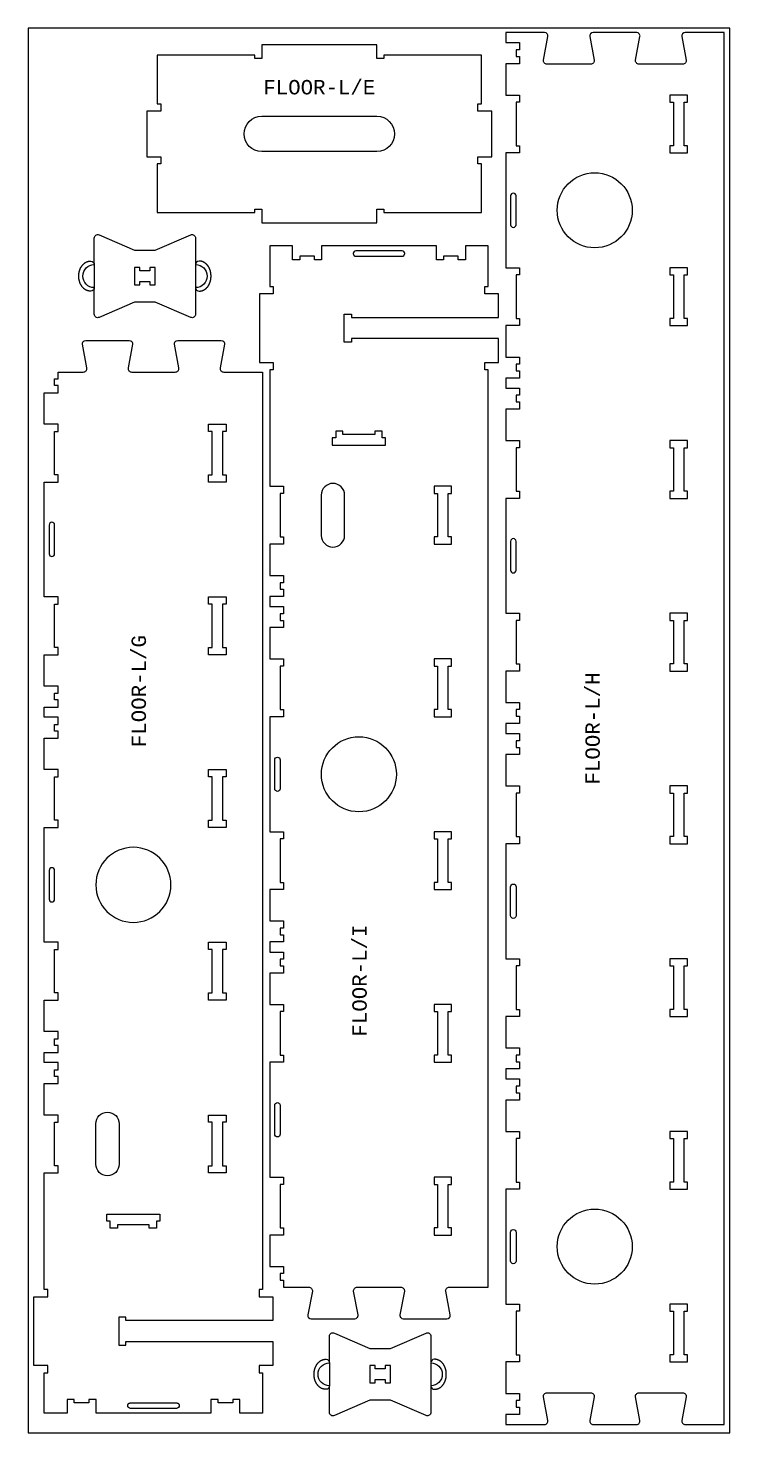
# Model space of a CAD drawing. Extents: x -30 to 12678, y 0 to 23683.
# Drawn here: x 3011 to 4231, y 1291 to 3731 of the extents above; entities that cross this region are included whole.
import ezdxf

# ---------------------------------------------------------------- set-up
doc = ezdxf.new("R2010")
doc.units = 0
for name, color, linetype in [('0_SHEET_SPRUCEPLY_2440X122', 1, 'CONTINUOUS'), ('1_ANYTOOL_1MMDEEP_LABELS_S', 2, 'CONTINUOUS'), ('3_ANYTOOL_CUTTHROUGH_INSID', 4, 'CONTINUOUS'), ('4_ANYTOOL_CUTTHROUGH_OUTSI', 5, 'CONTINUOUS'), ('5_ANYTOOL_HALF_MILL_9MM_IN', 3, 'CONTINUOUS')]:
    doc.layers.add(name, color=color, linetype=linetype)
doc.styles.add('MONOTXT_REGULAR', font='')
doc.styles.get('MONOTXT_REGULAR').set_extended_font_data('Monotxt')

msp = doc.modelspace()

# ---------------------------------------------------------------- linework, layer by layer
at = {"layer": '0_SHEET_SPRUCEPLY_2440X122'}
msp.add_lwpolyline([(3011.5, 1290.9), (4231.5, 1290.9), (4231.5, 3730.9), (3011.5, 3730.9)], close=True, dxfattribs=at)
at = {"layer": '3_ANYTOOL_CUTTHROUGH_INSID'}
for points in [[(4127.2, 3614.4), (4127.2, 3602.1), (4133.2, 3602.1), (4133.2, 3526.6), (4127.2, 3526.6), (4127.2, 3514.1), (4157.7, 3514.1), (4157.7, 3526.6), (4151.7, 3526.6), (4151.7, 3602.1), (4157.7, 3602.1), (4157.7, 3614.6), (4127.2, 3614.6)], [(3223.1, 3309.4), (3206, 3309.4), (3206, 3315.1), (3196.6, 3315.1), (3196.6, 3285.1), (3206, 3285.1), (3206, 3290.9), (3223.1, 3290.9), (3223.1, 3285.2), (3232.6, 3285.2), (3232.6, 3315.2), (3223.1, 3315.2)], [(4127.2, 3314.4), (4127.2, 3302.1), (4133.2, 3302.1), (4133.2, 3226.6), (4127.2, 3226.6), (4127.2, 3214.1), (4157.7, 3214.1), (4157.7, 3226.6), (4151.7, 3226.6), (4151.7, 3302.1), (4157.7, 3302.1), (4157.7, 3314.6), (4127.2, 3314.6)], [(3325.2, 3030.5), (3325.2, 3043), (3355.7, 3043), (3355.7, 3030.5), (3349.7, 3030.5), (3349.7, 2955), (3355.7, 2955), (3355.7, 2942.5), (3325.2, 2942.5), (3325.2, 2955), (3331.2, 2955), (3331.2, 3030.5)], [(3540.2, 3019.1), (3540.2, 3006.6), (3632.7, 3006.6), (3632.7, 3019.1), (3626.7, 3019.1), (3626.7, 3031.1), (3614.2, 3031.1), (3614.2, 3025.1), (3558.7, 3025.1), (3558.7, 3031.1), (3546.2, 3031.1), (3546.2, 3019.1)], [(4127.2, 3014.4), (4127.2, 3002.1), (4133.2, 3002.1), (4133.2, 2926.6), (4127.2, 2926.6), (4127.2, 2914.1), (4157.7, 2914.1), (4157.7, 2926.6), (4151.7, 2926.6), (4151.7, 3002.1), (4157.7, 3002.1), (4157.7, 3014.6), (4127.2, 3014.6)], [(3717.2, 2847.1), (3717.2, 2834.6), (3747.7, 2834.6), (3747.7, 2847.1), (3741.7, 2847.1), (3741.7, 2922.6), (3747.7, 2922.6), (3747.7, 2935.1), (3717.2, 2935.1), (3717.2, 2922.6), (3723.2, 2922.6), (3723.2, 2847.1)], [(3325.2, 2642.8), (3325.2, 2655), (3331.2, 2655), (3331.2, 2730.5), (3325.2, 2730.5), (3325.2, 2743), (3355.7, 2743), (3355.7, 2730.5), (3349.7, 2730.5), (3349.7, 2655), (3355.7, 2655), (3355.7, 2642.5), (3325.2, 2642.5)], [(4127.5, 2614.1), (4157.7, 2614.1), (4157.7, 2626.6), (4151.7, 2626.6), (4151.7, 2702.1), (4157.7, 2702.1), (4157.7, 2714.6), (4127.2, 2714.6), (4127.2, 2702.1), (4133.2, 2702.1), (4133.2, 2626.6), (4127.2, 2626.6), (4127.2, 2614.1)], [(3723.2, 2547.1), (3717.2, 2547.1), (3717.2, 2534.6), (3747.7, 2534.6), (3747.7, 2547.1), (3741.7, 2547.1), (3741.7, 2622.6), (3747.7, 2622.6), (3747.7, 2635.1), (3717.2, 2635.1), (3717.2, 2622.6), (3723.2, 2622.6)], [(3355.5, 2342.5), (3325.2, 2342.5), (3325.2, 2355), (3331.2, 2355), (3331.2, 2430.5), (3325.2, 2430.5), (3325.2, 2443), (3355.7, 2443), (3355.7, 2430.5), (3349.7, 2430.5), (3349.7, 2355), (3355.7, 2355), (3355.7, 2342.5)], [(4157.5, 2414.6), (4127.2, 2414.6), (4127.2, 2402.1), (4133.2, 2402.1), (4133.2, 2326.6), (4127.2, 2326.6), (4127.2, 2314.1), (4157.7, 2314.1), (4157.7, 2326.6), (4151.7, 2326.6), (4151.7, 2402.1), (4157.7, 2402.1), (4157.7, 2414.6)], [(3747.5, 2335.1), (3717.2, 2335.1), (3717.2, 2322.6), (3723.2, 2322.6), (3723.2, 2247.1), (3717.2, 2247.1), (3717.2, 2234.6), (3747.7, 2234.6), (3747.7, 2247.1), (3741.7, 2247.1), (3741.7, 2322.6), (3747.7, 2322.6), (3747.7, 2335.1)], [(3331.2, 2130.5), (3325.2, 2130.5), (3325.2, 2143), (3355.7, 2143), (3355.7, 2130.5), (3349.7, 2130.5), (3349.7, 2055), (3355.7, 2055), (3355.7, 2042.5), (3325.2, 2042.5), (3325.2, 2055), (3331.2, 2055)], [(4127.5, 2014.1), (4157.7, 2014.1), (4157.7, 2026.6), (4151.7, 2026.6), (4151.7, 2102.1), (4157.7, 2102.1), (4157.7, 2114.6), (4127.2, 2114.6), (4127.2, 2102.1), (4133.2, 2102.1), (4133.2, 2026.6), (4127.2, 2026.6), (4127.2, 2014.1)], [(3717.2, 2034.8), (3717.2, 2022.6), (3723.2, 2022.6), (3723.2, 1947.1), (3717.2, 1947.1), (3717.2, 1934.6), (3747.7, 1934.6), (3747.7, 1947.1), (3741.7, 1947.1), (3741.7, 2022.6), (3747.7, 2022.6), (3747.7, 2035.1), (3717.2, 2035.1)], [(3325.2, 1830.5), (3325.2, 1843), (3355.7, 1843), (3355.7, 1830.5), (3349.7, 1830.5), (3349.7, 1755), (3355.7, 1755), (3355.7, 1742.5), (3325.2, 1742.5), (3325.2, 1755), (3331.2, 1755), (3331.2, 1830.5)], [(4151.7, 1726.6), (4151.7, 1802.1), (4157.7, 1802.1), (4157.7, 1814.6), (4127.2, 1814.6), (4127.2, 1802.1), (4133.2, 1802.1), (4133.2, 1726.6), (4127.2, 1726.6), (4127.2, 1714.1), (4157.7, 1714.1), (4157.7, 1726.6)], [(3717.2, 1647.1), (3717.2, 1634.6), (3747.7, 1634.6), (3747.7, 1647.1), (3741.7, 1647.1), (3741.7, 1722.6), (3747.7, 1722.6), (3747.7, 1735.1), (3717.2, 1735.1), (3717.2, 1722.6), (3723.2, 1722.6), (3723.2, 1647.1)], [(3148.2, 1658.5), (3148.2, 1671), (3240.7, 1671), (3240.7, 1658.5), (3234.7, 1658.5), (3234.7, 1646.5), (3222.2, 1646.5), (3222.2, 1652.5), (3166.7, 1652.5), (3166.7, 1646.5), (3154.2, 1646.5), (3154.2, 1658.5)], [(4151.7, 1426.6), (4151.7, 1502.1), (4157.7, 1502.1), (4157.7, 1514.6), (4127.2, 1514.6), (4127.2, 1502.1), (4133.2, 1502.1), (4133.2, 1426.6), (4127.2, 1426.6), (4127.2, 1414.1), (4157.7, 1414.1), (4157.7, 1426.6)], [(3632.1, 1402.1), (3615, 1402), (3615, 1407.7), (3605.5, 1407.7), (3605.5, 1377.7), (3615, 1377.7), (3615, 1383.5), (3632.1, 1383.6), (3632.1, 1377.8), (3641.5, 1377.8), (3641.5, 1407.8), (3632.1, 1407.8)]]:
    msp.add_lwpolyline(points, close=True, dxfattribs=at)
for points in [[(3417.7, 3577.8), (3617.7, 3577.8, -1), (3617.7, 3516.5), (3417.7, 3516.5, -1)], [(3850.2, 3389.4, 1), (3859.7, 3389.4), (3859.7, 3439.4, 1), (3850.2, 3439.4)], [(3581.5, 3344.1, 0.414214), (3576.7, 3339.3), (3576.7, 3339.2), (3576.7, 3339.1), (3576.7, 3339), (3576.8, 3338.9), (3576.8, 3338.8), (3576.8, 3338.7), (3576.8, 3338.6), (3576.8, 3338.4), (3576.8, 3338.3), (3576.9, 3338.2), (3576.9, 3338.1), (3576.9, 3338), (3576.9, 3337.9), (3577, 3337.8), (3577, 3337.7), (3577.1, 3337.6), (3577.1, 3337.5), (3577.2, 3337.3), (3577.2, 3337.2), (3577.3, 3337.1), (3577.3, 3337), (3577.4, 3336.9), (3577.4, 3336.8), (3577.5, 3336.7), (3577.6, 3336.6), (3577.6, 3336.5), (3577.7, 3336.4), (3577.8, 3336.3), (3577.9, 3336.2), (3578, 3336.1), (3578, 3336), (3578.1, 3336), (3578.2, 3335.9), (3578.3, 3335.8), (3578.4, 3335.7), (3578.5, 3335.6), (3578.6, 3335.6), (3578.7, 3335.5), (3578.8, 3335.4), (3578.9, 3335.3), (3579, 3335.3), (3579.1, 3335.2), (3579.2, 3335.2), (3579.3, 3335.1), (3579.4, 3335), (3579.5, 3335), (3579.6, 3334.9), (3579.7, 3334.9), (3579.8, 3334.9), (3580, 3334.8), (3580.1, 3334.8), (3580.2, 3334.7), (3580.3, 3334.7), (3580.4, 3334.7), (3580.5, 3334.7), (3580.6, 3334.6), (3580.7, 3334.6), (3580.8, 3334.6), (3580.9, 3334.6), (3581.1, 3334.6), (3581.2, 3334.6), (3581.3, 3334.6), (3581.4, 3334.6), (3581.5, 3334.6), (3661.5, 3334.6), (3661.6, 3334.6), (3661.7, 3334.6), (3661.8, 3334.6), (3661.9, 3334.6), (3662, 3334.6), (3662.1, 3334.6), (3662.2, 3334.6), (3662.3, 3334.6), (3662.5, 3334.7), (3662.6, 3334.7), (3662.7, 3334.7), (3662.8, 3334.8), (3662.9, 3334.8), (3663, 3334.8), (3663.1, 3334.9), (3663.2, 3334.9), (3663.3, 3334.9), (3663.4, 3335), (3663.6, 3335), (3663.7, 3335.1), (3663.8, 3335.2), (3663.9, 3335.2), (3664, 3335.3), (3664.1, 3335.3), (3664.2, 3335.4), (3664.3, 3335.5), (3664.4, 3335.6), (3664.5, 3335.6), (3664.6, 3335.7), (3664.7, 3335.8), (3664.8, 3335.9), (3664.8, 3336), (3664.9, 3336), (3665, 3336.1), (3665.1, 3336.2), (3665.2, 3336.3), (3665.2, 3336.4), (3665.3, 3336.5), (3665.4, 3336.6), (3665.5, 3336.7), (3665.5, 3336.8), (3665.6, 3336.9), (3665.6, 3337), (3665.7, 3337.1), (3665.8, 3337.2), (3665.8, 3337.4), (3665.9, 3337.5), (3665.9, 3337.6), (3665.9, 3337.7), (3666, 3337.8), (3666, 3337.9), (3666, 3338), (3666.1, 3338.1), (3666.1, 3338.2), (3666.1, 3338.3), (3666.2, 3338.5), (3666.2, 3338.6), (3666.2, 3338.7), (3666.2, 3338.8), (3666.2, 3338.9), (3666.2, 3339), (3666.2, 3339.1), (3666.2, 3339.2), (3666.2, 3339.3, 0.414214), (3661.5, 3344.1)], [(3561.7, 2849.8), (3561.7, 2919.8, 1), (3521.2, 2919.8), (3521.2, 2849.8, 1)], [(3048.2, 2867.8), (3048.2, 2817.8, 1), (3057.7, 2817.8), (3057.7, 2867.8, 1)], [(3850.2, 2789.4, 1), (3859.7, 2789.4), (3859.7, 2839.4, 1), (3850.2, 2839.4)], [(3440.2, 2409.8), (3440.2, 2459.8, -1), (3449.7, 2459.8), (3449.7, 2409.8, -1)], [(3048.2, 2267.8), (3048.2, 2217.8, 1), (3057.7, 2217.8), (3057.7, 2267.8, 1)], [(3850.2, 2189.4), (3850.2, 2239.4, -1), (3859.7, 2239.4), (3859.7, 2189.4, -1)], [(3440.2, 1809.8), (3440.2, 1859.8, -1), (3449.7, 1859.8), (3449.7, 1809.8, -1)], [(3169.7, 1827.8), (3169.7, 1757.8, -1), (3129.2, 1757.8), (3129.2, 1827.8, -1)], [(3850.2, 1589.4), (3850.2, 1639.4, -1), (3859.7, 1639.4), (3859.7, 1589.4, -1)], [(3189.5, 1333.5, -0.414214), (3184.7, 1338.3), (3184.7, 1338.4), (3184.7, 1338.5), (3184.7, 1338.6), (3184.8, 1338.7), (3184.8, 1338.8), (3184.8, 1338.9), (3184.8, 1339), (3184.8, 1339.2), (3184.8, 1339.3), (3184.9, 1339.4), (3184.9, 1339.5), (3184.9, 1339.6), (3184.9, 1339.7), (3185, 1339.8), (3185, 1339.9), (3185.1, 1340), (3185.1, 1340.2), (3185.2, 1340.3), (3185.2, 1340.4), (3185.3, 1340.5), (3185.3, 1340.6), (3185.4, 1340.7), (3185.4, 1340.8), (3185.5, 1340.9), (3185.6, 1341), (3185.6, 1341.1), (3185.7, 1341.2), (3185.8, 1341.3), (3185.9, 1341.4), (3186, 1341.5), (3186, 1341.6), (3186.1, 1341.7), (3186.2, 1341.7), (3186.3, 1341.8), (3186.4, 1341.9), (3186.5, 1342), (3186.6, 1342.1), (3186.7, 1342.1), (3186.8, 1342.2), (3186.9, 1342.3), (3187, 1342.3), (3187.1, 1342.4), (3187.2, 1342.5), (3187.3, 1342.5), (3187.4, 1342.6), (3187.5, 1342.6), (3187.6, 1342.7), (3187.7, 1342.7), (3187.8, 1342.8), (3188, 1342.8), (3188.1, 1342.8), (3188.2, 1342.9), (3188.3, 1342.9), (3188.4, 1342.9), (3188.5, 1342.9), (3188.6, 1343), (3188.7, 1343), (3188.8, 1343), (3188.9, 1343), (3189.1, 1343), (3189.2, 1343), (3189.3, 1343), (3189.4, 1343), (3189.5, 1343), (3269.5, 1343), (3269.6, 1343), (3269.7, 1343), (3269.8, 1343), (3269.9, 1343), (3270, 1343), (3270.1, 1343), (3270.2, 1343), (3270.3, 1343), (3270.5, 1342.9), (3270.6, 1342.9), (3270.7, 1342.9), (3270.8, 1342.9), (3270.9, 1342.8), (3271, 1342.8), (3271.1, 1342.7), (3271.2, 1342.7), (3271.3, 1342.7), (3271.4, 1342.6), (3271.6, 1342.6), (3271.7, 1342.5), (3271.8, 1342.5), (3271.9, 1342.4), (3272, 1342.3), (3272.1, 1342.3), (3272.2, 1342.2), (3272.3, 1342.1), (3272.4, 1342.1), (3272.5, 1342), (3272.6, 1341.9), (3272.7, 1341.8), (3272.8, 1341.7), (3272.8, 1341.6), (3272.9, 1341.6), (3273, 1341.5), (3273.1, 1341.4), (3273.2, 1341.3), (3273.2, 1341.2), (3273.3, 1341.1), (3273.4, 1341), (3273.5, 1340.9), (3273.5, 1340.8), (3273.6, 1340.7), (3273.6, 1340.6), (3273.7, 1340.5), (3273.8, 1340.4), (3273.8, 1340.3), (3273.9, 1340.1), (3273.9, 1340), (3273.9, 1339.9), (3274, 1339.8), (3274, 1339.7), (3274, 1339.6), (3274.1, 1339.5), (3274.1, 1339.4), (3274.1, 1339.3), (3274.2, 1339.2), (3274.2, 1339), (3274.2, 1338.9), (3274.2, 1338.8), (3274.2, 1338.7), (3274.2, 1338.6), (3274.2, 1338.5), (3274.2, 1338.4), (3274.2, 1338.3, -0.414214), (3269.5, 1333.5)]]:
    msp.add_lwpolyline(points, format="xyb", close=True, dxfattribs=at)
for centre in [(3996.5, 3414.4), (3586.5, 2434.8), (3996.5, 1614.4)]:
    msp.add_circle(centre, 65.2, dxfattribs=at)
at = {"layer": '3_ANYTOOL_CUTTHROUGH_INSID', "extrusion": (0, 0, -1)}
msp.add_circle((-3194.5, 2242.8), 65.2, dxfattribs=at)
at = {"layer": '4_ANYTOOL_CUTTHROUGH_OUTSI'}
for points in [[(3909.4, 1305.6, 0.220464), (3913.8, 1307.7, 0.220352), (3915.1, 1312.3), (3907.4, 1353.3), (3907.4, 1353.4), (3907.4, 1353.4, -0.463455), (3913.6, 1360.6), (3989.4, 1360.6, -0.463455), (3995.6, 1353.4), (3995.6, 1353.3), (3995.6, 1353.3), (3987.9, 1312.3), (3987.9, 1312.3, 0.220352), (3989.2, 1307.7, 0.220464), (3993.6, 1305.6), (4069.4, 1305.6, 0.220464), (4073.8, 1307.7, 0.220352), (4075.1, 1312.3), (4067.4, 1353.3), (4067.4, 1353.4), (4067.4, 1353.4, -0.463455), (4073.6, 1360.6), (4149.4, 1360.6, -0.463455), (4155.6, 1353.4), (4155.6, 1353.3), (4155.6, 1353.3), (4147.9, 1312.3), (4147.9, 1312.3, 0.220352), (4149.2, 1307.7, 0.220464), (4153.6, 1305.6), (4221.2, 1305.6), (4221.2, 3723.1), (4153.6, 3723.1), (4153.6, 3723.1, 0.220464), (4149.2, 3721.1, 0.220352), (4147.9, 3716.4), (4155.6, 3675.4), (4155.6, 3675.4), (4155.6, 3675.4, -0.463455), (4149.4, 3668.1), (4073.6, 3668.1, -0.463455), (4067.4, 3675.4), (4067.4, 3675.4), (4067.4, 3675.4), (4075.1, 3716.4), (4075.1, 3716.4, 0.220352), (4073.8, 3721.1, 0.220464), (4069.4, 3723.1), (3993.6, 3723.1, 0.220464), (3989.2, 3721.1, 0.220352), (3987.9, 3716.4), (3995.6, 3675.4), (3995.6, 3675.4), (3995.6, 3675.4, -0.463455), (3989.4, 3668.1), (3913.6, 3668.1, -0.463455), (3907.4, 3675.4), (3907.4, 3675.4), (3907.4, 3675.4), (3915.1, 3716.4), (3915.1, 3716.4, 0.220352), (3913.8, 3721.1, 0.220464), (3909.4, 3723.1), (3841.7, 3723.1), (3841.7, 3705.6), (3865.7, 3705.6), (3865.7, 3693.1), (3859.7, 3693.1), (3859.7, 3681.6), (3865.7, 3681.6), (3865.7, 3669.1), (3841.7, 3669.1), (3841.7, 3614.6), (3865.7, 3614.6), (3865.7, 3602.1), (3859.7, 3602.1), (3859.7, 3526.6), (3865.7, 3526.6), (3865.7, 3514.1), (3841.7, 3514.1), (3841.7, 3314.6), (3865.7, 3314.6), (3865.7, 3302.1), (3859.7, 3302.1), (3859.7, 3226.6), (3865.7, 3226.6), (3865.7, 3214.1), (3841.7, 3214.1), (3841.7, 3159.6), (3865.7, 3159.6), (3865.7, 3147.1), (3859.7, 3147.1), (3859.7, 3135.6), (3865.7, 3135.6), (3865.7, 3123.1), (3841.7, 3123.1), (3841.7, 3105.6), (3865.7, 3105.6), (3865.7, 3093.1), (3859.7, 3093.1), (3859.7, 3081.6), (3865.7, 3081.6), (3865.7, 3069.1), (3841.7, 3069.1), (3841.7, 3014.6), (3865.7, 3014.6), (3865.7, 3002.1), (3859.7, 3002.1), (3859.7, 2926.6), (3865.7, 2926.6), (3865.7, 2914.1), (3841.7, 2914.1), (3841.7, 2714.6), (3865.7, 2714.6), (3865.7, 2702.1), (3859.7, 2702.1), (3859.7, 2626.6), (3865.7, 2626.6), (3865.7, 2614.1), (3841.7, 2614.1), (3841.7, 2559.6), (3865.7, 2559.6), (3865.7, 2547.1), (3859.7, 2547.1), (3859.7, 2535.6), (3865.7, 2535.6), (3865.7, 2523.1), (3841.7, 2523.1), (3841.7, 2505.6), (3865.7, 2505.6), (3865.7, 2493.1), (3859.7, 2493.1), (3859.7, 2481.6), (3865.7, 2481.6), (3865.7, 2469.1), (3841.7, 2469.1), (3841.7, 2414.6), (3865.7, 2414.6), (3865.7, 2402.1), (3859.7, 2402.1), (3859.7, 2326.6), (3865.7, 2326.6), (3865.7, 2314.1), (3841.7, 2314.1), (3841.7, 2114.6), (3865.7, 2114.6), (3865.7, 2102.1), (3859.7, 2102.1), (3859.7, 2026.6), (3865.7, 2026.6), (3865.7, 2014.1), (3841.7, 2014.1), (3841.7, 1959.6), (3865.7, 1959.6), (3865.7, 1947.1), (3859.7, 1947.1), (3859.7, 1935.6), (3865.7, 1935.6), (3865.7, 1923.1), (3841.7, 1923.1), (3841.7, 1905.6), (3865.7, 1905.6), (3865.7, 1893.1), (3859.7, 1893.1), (3859.7, 1881.6), (3865.7, 1881.6), (3865.7, 1869.1), (3841.7, 1869.1), (3841.7, 1814.6), (3865.7, 1814.6), (3865.7, 1802.1), (3859.7, 1802.1), (3859.7, 1726.6), (3865.7, 1726.6), (3865.7, 1714.1), (3841.7, 1714.1), (3841.7, 1514.6), (3865.7, 1514.6), (3865.7, 1502.1), (3859.7, 1502.1), (3859.7, 1426.6), (3865.7, 1426.6), (3865.7, 1414.1), (3841.7, 1414.1), (3841.7, 1359.6), (3865.7, 1359.6), (3865.7, 1347.1), (3859.7, 1347.1), (3859.7, 1335.6), (3865.7, 1335.6), (3865.7, 1323.1), (3841.7, 1323.1), (3841.7, 1305.6), (3909.4, 1305.6)], [(3302.6, 3233.9, -0.539734), (3294.2, 3228.4), (3232.6, 3255.1), (3196.6, 3255.1), (3134.9, 3228.4, -0.539734), (3126.6, 3233.9), (3126.6, 3280.1, -1), (3126.6, 3320.1), (3126.6, 3366.3, -0.539734), (3134.9, 3371.8), (3196.6, 3345.1), (3232.6, 3345.1), (3294.2, 3371.8, -0.539734), (3302.6, 3366.3), (3302.6, 3320.1, -1), (3302.6, 3280.1)], [(3737.4, 1536.8, -0.463455), (3743.6, 1544.1), (3811.2, 1544.1), (3811.2, 3137.6), (3805.2, 3137.6), (3805.2, 3150.1), (3829.2, 3150.1), (3829.2, 3191.6), (3573.7, 3191.6), (3573.7, 3185.6), (3561.2, 3185.6), (3561.2, 3234.1), (3573.7, 3234.1), (3573.7, 3228.1), (3829.2, 3228.1), (3829.2, 3269.6), (3805.2, 3269.6), (3805.2, 3282.1), (3811.2, 3282.1), (3811.2, 3352.6), (3771.7, 3352.6), (3771.7, 3328.6), (3759.2, 3328.6), (3759.2, 3334.6), (3733.7, 3334.6), (3733.7, 3328.6), (3721.2, 3328.6), (3721.2, 3352.6), (3521.7, 3352.6), (3521.7, 3328.6), (3509.2, 3328.6), (3509.2, 3334.6), (3483.7, 3334.6), (3483.7, 3328.6), (3471.2, 3328.6), (3471.2, 3352.6), (3431.7, 3352.6), (3431.7, 3282.1), (3437.7, 3282.1), (3437.7, 3269.6), (3413.7, 3269.6), (3413.7, 3150.1), (3437.7, 3150.1), (3437.7, 3137.6), (3431.7, 3137.6), (3431.7, 2935.1), (3455.7, 2935.1), (3455.7, 2922.6), (3449.7, 2922.6), (3449.7, 2847.1), (3455.7, 2847.1), (3455.7, 2834.6), (3431.7, 2834.6), (3431.7, 2780.1), (3455.7, 2780.1), (3455.7, 2767.6), (3449.7, 2767.6), (3449.7, 2756.1), (3455.7, 2756.1), (3455.7, 2743.6), (3431.7, 2743.6), (3431.7, 2726.1), (3455.7, 2726.1), (3455.7, 2713.6), (3449.7, 2713.6), (3449.7, 2702.1), (3455.7, 2702.1), (3455.7, 2689.6), (3431.7, 2689.6), (3431.7, 2635.1), (3455.7, 2635.1), (3455.7, 2622.6), (3449.7, 2622.6), (3449.7, 2547.1), (3455.7, 2547.1), (3455.7, 2534.6), (3431.7, 2534.6), (3431.7, 2335.1), (3455.7, 2335.1), (3455.7, 2322.6), (3449.7, 2322.6), (3449.7, 2247.1), (3455.7, 2247.1), (3455.7, 2234.6), (3431.7, 2234.6), (3431.7, 2180.1), (3455.7, 2180.1), (3455.7, 2167.6), (3449.7, 2167.6), (3449.7, 2156.1), (3455.7, 2156.1), (3455.7, 2143.6), (3431.7, 2143.6), (3431.7, 2126.1), (3455.7, 2126.1), (3455.7, 2113.6), (3449.7, 2113.6), (3449.7, 2102.1), (3455.7, 2102.1), (3455.7, 2089.6), (3431.7, 2089.6), (3431.7, 2035.1), (3455.7, 2035.1), (3455.7, 2022.6), (3449.7, 2022.6), (3449.7, 1947.1), (3455.7, 1947.1), (3455.7, 1934.6), (3431.7, 1934.6), (3431.7, 1735.1), (3455.7, 1735.1), (3455.7, 1722.6), (3449.7, 1722.6), (3449.7, 1647.1), (3455.7, 1647.1), (3455.7, 1634.6), (3431.7, 1634.6), (3431.7, 1580.1), (3455.7, 1580.1), (3455.7, 1567.6), (3449.7, 1567.6), (3449.7, 1556.1), (3455.7, 1556.1), (3455.7, 1544.1), (3499.4, 1544.1), (3499.4, 1544.1, -0.463455), (3505.6, 1536.8), (3505.6, 1536.8), (3505.6, 1536.8), (3505.6, 1536.8), (3497.9, 1495.8, 0.220352), (3499.2, 1491.1, 0.220464), (3503.6, 1489.1), (3579.4, 1489.1, 0.220464), (3583.8, 1491.1, 0.220352), (3585.1, 1495.8), (3577.4, 1536.8), (3577.4, 1536.8), (3577.4, 1536.8), (3577.4, 1536.8, -0.463455), (3583.6, 1544.1), (3659.4, 1544.1, -0.463455), (3665.6, 1536.8), (3665.6, 1536.8), (3665.6, 1536.8), (3665.6, 1536.8), (3657.9, 1495.8, 0.220352), (3659.2, 1491.1, 0.220464), (3663.6, 1489.1), (3739.4, 1489.1, 0.220464), (3743.8, 1491.1, 0.220352), (3745.1, 1495.8), (3737.4, 1536.8), (3737.4, 1536.8), (3737.4, 1536.8)], [(3345.4, 3140.8, 0.463455), (3351.6, 3133.5), (3419.2, 3133.5), (3419.2, 1540), (3413.2, 1540), (3413.2, 1527.5), (3437.2, 1527.5), (3437.2, 1486), (3181.7, 1486), (3181.7, 1492), (3169.2, 1492), (3169.2, 1443.5), (3181.7, 1443.5), (3181.7, 1449.5), (3437.2, 1449.5), (3437.2, 1408), (3413.2, 1408), (3413.2, 1395.5), (3419.2, 1395.5), (3419.2, 1325), (3379.7, 1325), (3379.7, 1349), (3367.2, 1349), (3367.2, 1343), (3341.7, 1343), (3341.7, 1349), (3329.2, 1349), (3329.2, 1325), (3129.7, 1325), (3129.7, 1349), (3117.2, 1349), (3117.2, 1343), (3091.7, 1343), (3091.7, 1349), (3079.2, 1349), (3079.2, 1325), (3039.7, 1325), (3039.7, 1395.5), (3045.7, 1395.5), (3045.7, 1408), (3021.7, 1408), (3021.7, 1527.5), (3045.7, 1527.5), (3045.7, 1540), (3039.7, 1540), (3039.7, 1742.5), (3063.7, 1742.5), (3063.7, 1755), (3057.7, 1755), (3057.7, 1830.5), (3063.7, 1830.5), (3063.7, 1843), (3039.7, 1843), (3039.7, 1897.5), (3063.7, 1897.5), (3063.7, 1910), (3057.7, 1910), (3057.7, 1921.5), (3063.7, 1921.5), (3063.7, 1934), (3039.7, 1934), (3039.7, 1951.5), (3063.7, 1951.5), (3063.7, 1964), (3057.7, 1964), (3057.7, 1975.5), (3063.7, 1975.5), (3063.7, 1988), (3039.7, 1988), (3039.7, 2042.5), (3063.7, 2042.5), (3063.7, 2055), (3057.7, 2055), (3057.7, 2130.5), (3063.7, 2130.5), (3063.7, 2143), (3039.7, 2143), (3039.7, 2342.5), (3063.7, 2342.5), (3063.7, 2355), (3057.7, 2355), (3057.7, 2430.5), (3063.7, 2430.5), (3063.7, 2443), (3039.7, 2443), (3039.7, 2497.5), (3063.7, 2497.5), (3063.7, 2510), (3057.7, 2510), (3057.7, 2521.5), (3063.7, 2521.5), (3063.7, 2534), (3039.7, 2534), (3039.7, 2551.5), (3063.7, 2551.5), (3063.7, 2564), (3057.7, 2564), (3057.7, 2575.5), (3063.7, 2575.5), (3063.7, 2588), (3039.7, 2588), (3039.7, 2642.5), (3063.7, 2642.5), (3063.7, 2655), (3057.7, 2655), (3057.7, 2730.5), (3063.7, 2730.5), (3063.7, 2743), (3039.7, 2743), (3039.7, 2942.5), (3063.7, 2942.5), (3063.7, 2955), (3057.7, 2955), (3057.7, 3030.5), (3063.7, 3030.5), (3063.7, 3043), (3039.7, 3043), (3039.7, 3097.5), (3063.7, 3097.5), (3063.7, 3110), (3057.7, 3110), (3057.7, 3121.5), (3063.7, 3121.5), (3063.7, 3133.5), (3107.4, 3133.5), (3107.4, 3133.5, 0.463455), (3113.6, 3140.8), (3113.6, 3140.8), (3113.6, 3140.8), (3113.6, 3140.8), (3105.9, 3181.8, -0.220352), (3107.2, 3186.5, -0.220464), (3111.6, 3188.5), (3187.4, 3188.5, -0.220464), (3191.8, 3186.5, -0.220352), (3193.1, 3181.8), (3185.4, 3140.8), (3185.4, 3140.8), (3185.4, 3140.8), (3185.4, 3140.8, 0.463455), (3191.6, 3133.5), (3267.4, 3133.5, 0.463455), (3273.6, 3140.8), (3273.6, 3140.8), (3273.6, 3140.8), (3273.6, 3140.8), (3265.9, 3181.8, -0.220352), (3267.2, 3186.5, -0.220464), (3271.6, 3188.5), (3347.4, 3188.5, -0.220464), (3351.8, 3186.5, -0.220352), (3353.1, 3181.8), (3345.4, 3140.8), (3345.4, 3140.8), (3345.4, 3140.8)], [(3711.5, 1326.5, -0.539734), (3703.2, 1321), (3641.5, 1347.7), (3605.5, 1347.7), (3543.9, 1321, -0.539734), (3535.5, 1326.5), (3535.5, 1372.7, -1), (3535.5, 1412.7), (3535.5, 1458.9, -0.539734), (3543.9, 1464.4), (3605.5, 1437.7), (3641.5, 1437.7), (3703.2, 1464.4, -0.539734), (3711.5, 1458.9), (3711.5, 1412.7, -1), (3711.5, 1372.7)]]:
    msp.add_lwpolyline(points, format="xyb", close=True, dxfattribs=at)
msp.add_lwpolyline([(3630, 3416.4), (3630, 3410.4), (3799.5, 3410.4), (3799.5, 3494.9), (3793.5, 3494.9), (3793.5, 3507.4), (3817.5, 3507.4), (3817.5, 3586.9), (3793.5, 3586.9), (3793.5, 3599.4), (3799.5, 3599.4), (3799.5, 3683.9), (3630, 3683.9), (3630, 3677.9), (3617.5, 3677.9), (3617.5, 3701.9), (3418, 3701.9), (3418, 3677.9), (3405.5, 3677.9), (3405.5, 3683.9), (3236, 3683.9), (3236, 3599.4), (3242, 3599.4), (3242, 3586.9), (3218, 3586.9), (3218, 3507.4), (3242, 3507.4), (3242, 3494.9), (3236, 3494.9), (3236, 3410.4), (3405.5, 3410.4), (3405.5, 3416.4), (3418, 3416.4), (3418, 3392.4), (3617.5, 3392.4), (3617.5, 3416.4)], close=True, dxfattribs=at)
at = {"layer": '5_ANYTOOL_HALF_MILL_9MM_IN'}
for points in [[(3119.6, 3274.1), (3119.1, 3274.1), (3118.7, 3274.1), (3118.2, 3274.2), (3117.8, 3274.2), (3117.3, 3274.3), (3116.9, 3274.3), (3116.4, 3274.4), (3115.9, 3274.5), (3115.5, 3274.6), (3115, 3274.8), (3114.5, 3274.9), (3114.1, 3275.1), (3113.6, 3275.3), (3113.1, 3275.5), (3112.7, 3275.7), (3112.2, 3275.9), (3111.8, 3276.2), (3111.3, 3276.4), (3110.9, 3276.7), (3110.4, 3277), (3110, 3277.3), (3109.5, 3277.6), (3109.1, 3278), (3108.6, 3278.3), (3108.2, 3278.7), (3107.8, 3279.1), (3107.4, 3279.5), (3107, 3279.9), (3106.6, 3280.3), (3106.2, 3280.8), (3105.8, 3281.2), (3105.5, 3281.7), (3105.1, 3282.2), (3104.7, 3282.7), (3104.4, 3283.2), (3104.1, 3283.7), (3103.7, 3284.2), (3103.4, 3284.8), (3103.1, 3285.3), (3102.9, 3285.9), (3102.6, 3286.4), (3102.3, 3287), (3102.1, 3287.6), (3101.8, 3288.2), (3101.6, 3288.7), (3101.4, 3289.3), (3101.2, 3289.9), (3101, 3290.5), (3100.8, 3291.1), (3100.7, 3291.7), (3100.5, 3292.3), (3100.4, 3292.9), (3100.2, 3293.5), (3100.1, 3294.2), (3100, 3294.8), (3099.9, 3295.4), (3099.9, 3296), (3099.8, 3296.6), (3099.7, 3297.2), (3099.7, 3297.8), (3099.6, 3298.3), (3099.6, 3298.9), (3099.6, 3300.1), (3099.6, 3301.3), (3099.6, 3301.8), (3099.7, 3302.4), (3099.7, 3303), (3099.8, 3303.6), (3099.9, 3304.2), (3099.9, 3304.8), (3100, 3305.4), (3100.1, 3306), (3100.2, 3306.6), (3100.4, 3307.2), (3100.5, 3307.9), (3100.7, 3308.5), (3100.8, 3309.1), (3101, 3309.7), (3101.2, 3310.3), (3101.4, 3310.9), (3101.6, 3311.5), (3101.8, 3312), (3102.1, 3312.6), (3102.3, 3313.2), (3102.6, 3313.8), (3102.9, 3314.3), (3103.2, 3314.9), (3103.4, 3315.4), (3103.8, 3316), (3104.1, 3316.5), (3104.4, 3317), (3104.8, 3317.5), (3105.1, 3318), (3105.5, 3318.5), (3105.8, 3318.9), (3106.2, 3319.4), (3106.6, 3319.9), (3107, 3320.3), (3107.4, 3320.7), (3107.8, 3321.1), (3108.2, 3321.5), (3108.7, 3321.9), (3109.1, 3322.2), (3109.5, 3322.6), (3110, 3322.9), (3110.4, 3323.2), (3110.9, 3323.5), (3111.3, 3323.8), (3111.8, 3324), (3112.3, 3324.3), (3112.7, 3324.5), (3113.2, 3324.7), (3113.6, 3324.9), (3114.1, 3325.1), (3114.6, 3325.3), (3115.1, 3325.4), (3115.5, 3325.5), (3116, 3325.7), (3116.4, 3325.8), (3116.9, 3325.9), (3117.4, 3325.9), (3117.8, 3326), (3118.3, 3326), (3118.7, 3326.1), (3119.2, 3326.1), (3119.6, 3326.1), (3120.6, 3326.1, -0.413668), (3126.6, 3320.1), (3126.6, 3280.1, -0.41476), (3120.6, 3274.1)], [(3309.6, 3274.1), (3310, 3274.1), (3310.4, 3274.1), (3310.9, 3274.2), (3311.3, 3274.2), (3311.8, 3274.3), (3312.3, 3274.3), (3312.7, 3274.4), (3313.2, 3274.5), (3313.7, 3274.6), (3314.1, 3274.8), (3314.6, 3274.9), (3315, 3275.1), (3315.5, 3275.3), (3316, 3275.5), (3316.4, 3275.7), (3316.9, 3275.9), (3317.4, 3276.2), (3317.8, 3276.4), (3318.3, 3276.7), (3318.7, 3277), (3319.2, 3277.3), (3319.6, 3277.6), (3320.1, 3278), (3320.5, 3278.3), (3320.9, 3278.7), (3321.3, 3279.1), (3321.7, 3279.5), (3322.1, 3279.9), (3322.5, 3280.3), (3322.9, 3280.8), (3323.3, 3281.2), (3323.7, 3281.7), (3324, 3282.2), (3324.4, 3282.7), (3324.7, 3283.2), (3325.1, 3283.7), (3325.4, 3284.2), (3325.7, 3284.8), (3326, 3285.3), (3326.3, 3285.9), (3326.5, 3286.4), (3326.8, 3287), (3327.1, 3287.6), (3327.3, 3288.2), (3327.5, 3288.7), (3327.7, 3289.3), (3327.9, 3289.9), (3328.1, 3290.5), (3328.3, 3291.1), (3328.5, 3291.7), (3328.6, 3292.3), (3328.8, 3292.9), (3328.9, 3293.5), (3329, 3294.2), (3329.1, 3294.8), (3329.2, 3295.4), (3329.3, 3296), (3329.3, 3296.6), (3329.4, 3297.2), (3329.4, 3297.8), (3329.5, 3298.3), (3329.5, 3298.9), (3329.5, 3300.1), (3329.5, 3301.3), (3329.5, 3301.8), (3329.4, 3302.4), (3329.4, 3303), (3329.3, 3303.6), (3329.3, 3304.2), (3329.2, 3304.8), (3329.1, 3305.4), (3329, 3306), (3328.9, 3306.6), (3328.8, 3307.2), (3328.6, 3307.9), (3328.5, 3308.5), (3328.3, 3309.1), (3328.1, 3309.7), (3327.9, 3310.3), (3327.7, 3310.9), (3327.5, 3311.5), (3327.3, 3312), (3327, 3312.6), (3326.8, 3313.2), (3326.5, 3313.8), (3326.3, 3314.3), (3326, 3314.9), (3325.7, 3315.4), (3325.4, 3316), (3325, 3316.5), (3324.7, 3317), (3324.4, 3317.5), (3324, 3318), (3323.7, 3318.5), (3323.3, 3318.9), (3322.9, 3319.4), (3322.5, 3319.9), (3322.1, 3320.3), (3321.7, 3320.7), (3321.3, 3321.1), (3320.9, 3321.5), (3320.5, 3321.9), (3320, 3322.2), (3319.6, 3322.6), (3319.1, 3322.9), (3318.7, 3323.2), (3318.2, 3323.5), (3317.8, 3323.8), (3317.3, 3324), (3316.9, 3324.3), (3316.4, 3324.5), (3315.9, 3324.7), (3315.5, 3324.9), (3315, 3325.1), (3314.5, 3325.3), (3314.1, 3325.4), (3313.6, 3325.5), (3313.1, 3325.7), (3312.7, 3325.8), (3312.2, 3325.9), (3311.8, 3325.9), (3311.3, 3326), (3310.8, 3326), (3310.4, 3326.1), (3309.9, 3326.1), (3309.5, 3326.1), (3308.6, 3326.1, 0.413668), (3302.6, 3320.1), (3302.6, 3280.1, 0.41476), (3308.6, 3274.1)], [(3528.6, 1366.7), (3528.1, 1366.7), (3527.7, 1366.7), (3527.2, 1366.8), (3526.8, 1366.8), (3526.3, 1366.9), (3525.8, 1367), (3525.4, 1367), (3524.9, 1367.2), (3524.5, 1367.3), (3524, 1367.4), (3523.5, 1367.6), (3523.1, 1367.7), (3522.6, 1367.9), (3522.1, 1368.1), (3521.7, 1368.3), (3521.2, 1368.5), (3520.7, 1368.8), (3520.3, 1369.1), (3519.8, 1369.3), (3519.4, 1369.6), (3518.9, 1369.9), (3518.5, 1370.3), (3518.1, 1370.6), (3517.6, 1371), (3517.2, 1371.3), (3516.8, 1371.7), (3516.4, 1372.1), (3516, 1372.5), (3515.6, 1373), (3515.2, 1373.4), (3514.8, 1373.9), (3514.4, 1374.3), (3514.1, 1374.8), (3513.7, 1375.3), (3513.4, 1375.8), (3513, 1376.3), (3512.7, 1376.9), (3512.4, 1377.4), (3512.1, 1377.9), (3511.8, 1378.5), (3511.6, 1379.1), (3511.3, 1379.6), (3511.1, 1380.2), (3510.8, 1380.8), (3510.6, 1381.4), (3510.4, 1382), (3510.2, 1382.5), (3510, 1383.1), (3509.8, 1383.7), (3509.6, 1384.4), (3509.5, 1385), (3509.4, 1385.6), (3509.2, 1386.2), (3509.1, 1386.8), (3509, 1387.4), (3508.9, 1388), (3508.8, 1388.6), (3508.8, 1389.2), (3508.7, 1389.8), (3508.7, 1390.4), (3508.6, 1391), (3508.6, 1391.6), (3508.6, 1392.7), (3508.6, 1393.9), (3508.6, 1394.5), (3508.7, 1395.1), (3508.7, 1395.6), (3508.8, 1396.2), (3508.8, 1396.8), (3508.9, 1397.4), (3509, 1398.1), (3509.1, 1398.7), (3509.2, 1399.3), (3509.4, 1399.9), (3509.5, 1400.5), (3509.6, 1401.1), (3509.8, 1401.7), (3510, 1402.3), (3510.2, 1402.9), (3510.4, 1403.5), (3510.6, 1404.1), (3510.8, 1404.7), (3511.1, 1405.2), (3511.3, 1405.8), (3511.6, 1406.4), (3511.8, 1406.9), (3512.1, 1407.5), (3512.4, 1408), (3512.7, 1408.6), (3513.1, 1409.1), (3513.4, 1409.6), (3513.7, 1410.1), (3514.1, 1410.6), (3514.4, 1411.1), (3514.8, 1411.6), (3515.2, 1412), (3515.6, 1412.5), (3516, 1412.9), (3516.4, 1413.3), (3516.8, 1413.7), (3517.2, 1414.1), (3517.6, 1414.5), (3518.1, 1414.8), (3518.5, 1415.2), (3519, 1415.5), (3519.4, 1415.8), (3519.9, 1416.1), (3520.3, 1416.4), (3520.8, 1416.6), (3521.2, 1416.9), (3521.7, 1417.1), (3522.2, 1417.3), (3522.6, 1417.5), (3523.1, 1417.7), (3523.6, 1417.9), (3524, 1418), (3524.5, 1418.2), (3525, 1418.3), (3525.4, 1418.4), (3525.9, 1418.5), (3526.3, 1418.6), (3526.8, 1418.6), (3527.3, 1418.7), (3527.7, 1418.7), (3528.2, 1418.7), (3528.6, 1418.7), (3529.5, 1418.7, -0.413668), (3535.5, 1412.7), (3535.5, 1372.7, -0.41476), (3529.5, 1366.7)], [(3718.5, 1366.7), (3719, 1366.7), (3719.4, 1366.7), (3719.9, 1366.8), (3720.3, 1366.8), (3720.8, 1366.9), (3721.2, 1367), (3721.7, 1367), (3722.2, 1367.2), (3722.6, 1367.3), (3723.1, 1367.4), (3723.6, 1367.6), (3724, 1367.7), (3724.5, 1367.9), (3725, 1368.1), (3725.4, 1368.3), (3725.9, 1368.5), (3726.3, 1368.8), (3726.8, 1369.1), (3727.3, 1369.3), (3727.7, 1369.6), (3728.2, 1369.9), (3728.6, 1370.3), (3729, 1370.6), (3729.5, 1371), (3729.9, 1371.3), (3730.3, 1371.7), (3730.7, 1372.1), (3731.1, 1372.5), (3731.5, 1373), (3731.9, 1373.4), (3732.3, 1373.9), (3732.7, 1374.3), (3733, 1374.8), (3733.4, 1375.3), (3733.7, 1375.8), (3734, 1376.3), (3734.4, 1376.9), (3734.7, 1377.4), (3735, 1377.9), (3735.3, 1378.5), (3735.5, 1379.1), (3735.8, 1379.6), (3736, 1380.2), (3736.3, 1380.8), (3736.5, 1381.4), (3736.7, 1382), (3736.9, 1382.5), (3737.1, 1383.1), (3737.3, 1383.7), (3737.4, 1384.4), (3737.6, 1385), (3737.7, 1385.6), (3737.9, 1386.2), (3738, 1386.8), (3738.1, 1387.4), (3738.2, 1388), (3738.3, 1388.6), (3738.3, 1389.2), (3738.4, 1389.8), (3738.4, 1390.4), (3738.5, 1391), (3738.5, 1391.6), (3738.5, 1392.7), (3738.5, 1393.9), (3738.5, 1394.5), (3738.4, 1395.1), (3738.4, 1395.6), (3738.3, 1396.2), (3738.3, 1396.8), (3738.2, 1397.4), (3738.1, 1398.1), (3738, 1398.7), (3737.9, 1399.3), (3737.7, 1399.9), (3737.6, 1400.5), (3737.4, 1401.1), (3737.3, 1401.7), (3737.1, 1402.3), (3736.9, 1402.9), (3736.7, 1403.5), (3736.5, 1404.1), (3736.3, 1404.7), (3736, 1405.2), (3735.8, 1405.8), (3735.5, 1406.4), (3735.2, 1406.9), (3735, 1407.5), (3734.7, 1408), (3734.3, 1408.6), (3734, 1409.1), (3733.7, 1409.6), (3733.4, 1410.1), (3733, 1410.6), (3732.6, 1411.1), (3732.3, 1411.6), (3731.9, 1412), (3731.5, 1412.5), (3731.1, 1412.9), (3730.7, 1413.3), (3730.3, 1413.7), (3729.9, 1414.1), (3729.4, 1414.5), (3729, 1414.8), (3728.6, 1415.2), (3728.1, 1415.5), (3727.7, 1415.8), (3727.2, 1416.1), (3726.8, 1416.4), (3726.3, 1416.6), (3725.9, 1416.9), (3725.4, 1417.1), (3724.9, 1417.3), (3724.5, 1417.5), (3724, 1417.7), (3723.5, 1417.9), (3723.1, 1418), (3722.6, 1418.2), (3722.1, 1418.3), (3721.7, 1418.4), (3721.2, 1418.5), (3720.7, 1418.6), (3720.3, 1418.6), (3719.8, 1418.7), (3719.4, 1418.7), (3718.9, 1418.7), (3718.5, 1418.7), (3717.5, 1418.7, 0.413668), (3711.5, 1412.7), (3711.5, 1372.7, 0.41476), (3717.5, 1366.7)]]:
    msp.add_lwpolyline(points, format="xyb", close=True, dxfattribs=at)

# ---------------------------------------------------------------- texts
at = {"layer": '1_ANYTOOL_1MMDEEP_LABELS_S', "insert": (3517.7, 3628.1), "char_height": 25, "width": 486.216, "attachment_point": 5, "style": 'MONOTXT_REGULAR'}
msp.add_mtext('FLOOR-L/E', dxfattribs=at)
at = {"layer": '1_ANYTOOL_1MMDEEP_LABELS_S', "char_height": 25, "attachment_point": 5, "rotation": 90, "style": 'MONOTXT_REGULAR'}
for s, insert, width in [('FLOOR-L/G', (3204.1, 2579.3), 486.757), ('FLOOR-L/H', (3993, 2514.4), 486.757), ('FLOOR-L/I', (3587.8, 2076.6), 477.838)]:
    msp.add_mtext(s, dxfattribs=dict(at, insert=insert, width=width))

doc.saveas('drawing.dxf')
